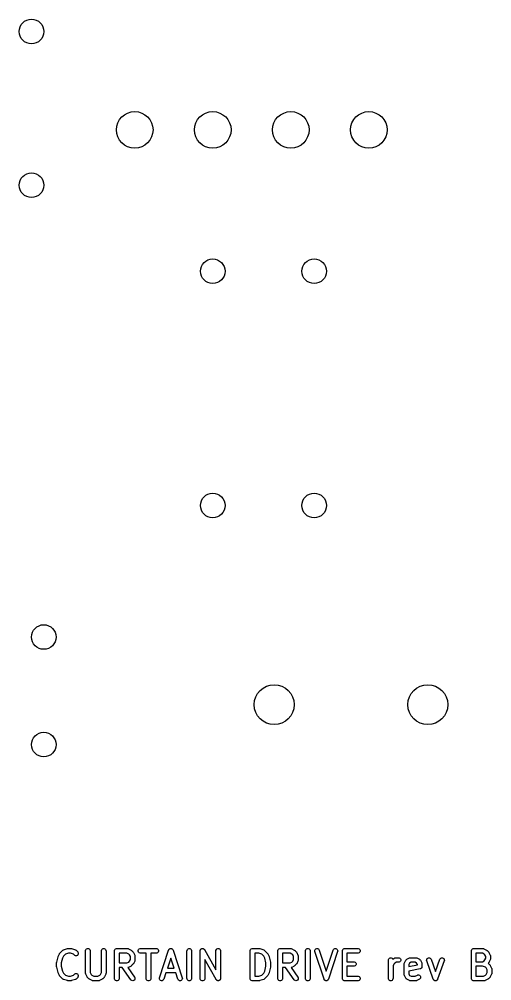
# Model space of a CAD drawing. Header units: millimetres. Extents: x 99.8 to 190.8, y -170.3 to -102.2.
# Drawn here: x 153.7 to 169.08, y -169.68 to -138.4 of the extents above; entities that cross this region are included whole.
import ezdxf

# ---------------------------------------------------------------- set-up
doc = ezdxf.new("R2010")
doc.units = ezdxf.units.MM
doc.layers.add('F.Silkscreen', color=254, linetype='CONTINUOUS', true_color=0xebdbb2)

msp = doc.modelspace()

# ---------------------------------------------------------------- linework, layer by layer
at = {"layer": 'F.Silkscreen', "linetype": 'CONTINUOUS'}
for p, q in [((154.920096, -169.076081), (154.962953, -168.904652)), ((154.962953, -168.904652), (154.963338, -168.903572)), ((154.963338, -168.903572), (154.963377, -168.903033)), ((154.963377, -168.903033), (154.965704, -168.896951)), ((154.965704, -168.896951), (154.9679, -168.890806)), ((154.9679, -168.890806), (154.968222, -168.89037)), ((154.968222, -168.89037), (154.968632, -168.889301)), ((154.968632, -168.889301), (155.011489, -168.803587)), ((155.011489, -168.803587), (155.015453, -168.797287)), ((155.015453, -168.797287), (155.016211, -168.79546)), ((155.016211, -168.79546), (155.017899, -168.793403)), ((155.017899, -168.793403), (155.019321, -168.791144)), ((155.019321, -168.791144), (155.020819, -168.789844)), ((155.020819, -168.789844), (155.025538, -168.784095)), ((155.025538, -168.784095), (155.111254, -168.69838)), ((155.140209, -168.881555), (155.106478, -168.949017)), ((155.111254, -168.69838), (155.122619, -168.689053)), ((155.122619, -168.689053), (155.125107, -168.688022)), ((155.125107, -168.688022), (155.127143, -168.686257)), ((155.127143, -168.686257), (155.140569, -168.680263)), ((155.204799, -168.816966), (155.140209, -168.881555)), ((155.140569, -168.680263), (155.26914, -168.637406)), ((155.305027, -168.783557), (155.204799, -168.816966)), ((155.26914, -168.637406), (155.276393, -168.635756)), ((155.276393, -168.635756), (155.278225, -168.634998)), ((155.278225, -168.634998), (155.280879, -168.634736)), ((155.280879, -168.634736), (155.283477, -168.634146)), ((155.283477, -168.634146), (155.285451, -168.634286)), ((155.285451, -168.634286), (155.292857, -168.633557)), ((155.292857, -168.633557), (155.378571, -168.633557)), ((155.366401, -168.783557), (155.305027, -168.783557)), ((155.466629, -168.816966), (155.366401, -168.783557)), ((155.378571, -168.633557), (155.385976, -168.634286)), ((155.385976, -168.634286), (155.387951, -168.634146)), ((155.387951, -168.634146), (155.390548, -168.634736)), ((155.390548, -168.634736), (155.393203, -168.634998)), ((155.393203, -168.634998), (155.395034, -168.635756)), ((155.395034, -168.635756), (155.402288, -168.637406)), ((155.402288, -168.637406), (155.53086, -168.680263)), ((155.496967, -168.847304), (155.466629, -168.816966)), ((155.508332, -168.856631), (155.496967, -168.847304)), ((155.535369, -168.86783), (155.508332, -168.856631)), ((155.53086, -168.680263), (155.544286, -168.686257)), ((155.564631, -168.86783), (155.535369, -168.86783)), ((155.544286, -168.686257), (155.546322, -168.688023)), ((155.546322, -168.688023), (155.548811, -168.689054)), ((155.548811, -168.689054), (155.560176, -168.698381)), ((155.560176, -168.698381), (155.603033, -168.741238)), ((155.591668, -168.856631), (155.564631, -168.86783)), ((155.61236, -168.835939), (155.591668, -168.856631)), ((155.603033, -168.741238), (155.61236, -168.752603)), ((155.61236, -168.752603), (155.623559, -168.77964)), ((155.623559, -168.808902), (155.61236, -168.835939)), ((155.623559, -168.77964), (155.623559, -168.808902)), ((155.860714, -168.708557), (155.862155, -168.693925)), ((155.860714, -169.437128), (155.860714, -168.708557)), ((155.862155, -168.693925), (155.873354, -168.666889)), ((155.873354, -168.666889), (155.894046, -168.646197)), ((155.894046, -168.646197), (155.921082, -168.634998)), ((155.921082, -168.634998), (155.950346, -168.634998)), ((155.950346, -168.634998), (155.977382, -168.646197)), ((155.977382, -168.646197), (155.998074, -168.666889)), ((155.998074, -168.666889), (156.009273, -168.693925)), ((156.009273, -168.693925), (156.010714, -168.708557)), ((156.010714, -168.708557), (156.010714, -169.419423)), ((156.375, -168.708557), (156.376441, -168.693925)), ((156.375, -169.419423), (156.375, -168.708557)), ((156.376441, -168.693925), (156.38764, -168.666889)), ((156.38764, -168.666889), (156.408332, -168.646197)), ((156.408332, -168.646197), (156.435368, -168.634998)), ((156.435368, -168.634998), (156.464632, -168.634998)), ((156.464632, -168.634998), (156.491668, -168.646197)), ((156.491668, -168.646197), (156.51236, -168.666889)), ((156.51236, -168.666889), (156.523559, -168.693925)), ((156.523559, -168.693925), (156.525, -168.708557)), ((156.525, -168.708557), (156.525, -169.437128)), ((156.803571, -168.708557), (156.805012, -168.693925)), ((156.803571, -169.608557), (156.803571, -168.708557)), ((156.805012, -168.693925), (156.816211, -168.666889)), ((156.816211, -168.666889), (156.836903, -168.646197)), ((156.836903, -168.646197), (156.863939, -168.634998)), ((156.863939, -168.634998), (156.878571, -168.633557)), ((156.878571, -168.633557), (157.221428, -168.633557)), ((157.203723, -168.783557), (156.953571, -168.783557)), ((156.953571, -168.783557), (156.953571, -169.104985)), ((157.262716, -168.813053), (157.203723, -168.783557)), ((157.221428, -168.633557), (157.23606, -168.634998)), ((157.23606, -168.634998), (157.238549, -168.636029)), ((157.238549, -168.636029), (157.241237, -168.63622)), ((157.241237, -168.63622), (157.254969, -168.641475)), ((157.254969, -168.641475), (157.340684, -168.684332)), ((157.288361, -168.838698), (157.262716, -168.813053)), ((157.317857, -168.89769), (157.288361, -168.838698)), ((157.317857, -168.990852), (157.317857, -168.89769)), ((157.340684, -168.684332), (157.346983, -168.688296)), ((157.346983, -168.688296), (157.348811, -168.689054)), ((157.348811, -168.689054), (157.350867, -168.690742)), ((157.350867, -168.690742), (157.353127, -168.692164)), ((157.353127, -168.692164), (157.354426, -168.693662)), ((157.354426, -168.693662), (157.360176, -168.698381)), ((157.360176, -168.698381), (157.403033, -168.741238)), ((157.403033, -168.741238), (157.407751, -168.746987)), ((157.407751, -168.746987), (157.40925, -168.748287)), ((157.40925, -168.748287), (157.410671, -168.750546)), ((157.410671, -168.750546), (157.41236, -168.752603)), ((157.41236, -168.752603), (157.413117, -168.75443)), ((157.413117, -168.75443), (157.417082, -168.76073)), ((157.417082, -168.76073), (157.459939, -168.846444)), ((157.459939, -168.846444), (157.465194, -168.860176)), ((157.465194, -168.860176), (157.465384, -168.862863)), ((157.465384, -168.862863), (157.466416, -168.865353)), ((157.466416, -168.865353), (157.467857, -168.879985)), ((157.467857, -168.879985), (157.467857, -169.008557)), ((157.576441, -168.693925), (157.58764, -168.666889)), ((157.576441, -168.723189), (157.576441, -168.693925)), ((157.58764, -168.750225), (157.576441, -168.723189)), ((157.58764, -168.666889), (157.608332, -168.646197)), ((157.608332, -168.770917), (157.58764, -168.750225)), ((157.608332, -168.646197), (157.635368, -168.634998)), ((157.635368, -168.782116), (157.608332, -168.770917)), ((157.635368, -168.634998), (157.65, -168.633557)), ((157.65, -168.783557), (157.635368, -168.782116)), ((157.65, -168.633557), (158.164286, -168.633557)), ((157.832143, -168.783557), (157.65, -168.783557)), ((157.832143, -169.608557), (157.832143, -168.783557)), ((158.164286, -168.783557), (157.982143, -168.783557)), ((157.982143, -168.783557), (157.982143, -169.608557)), ((158.164286, -168.633557), (158.178918, -168.634998)), ((158.178918, -168.782116), (158.164286, -168.783557)), ((158.178918, -168.634998), (158.205954, -168.646197)), ((158.205954, -168.770917), (158.178918, -168.782116)), ((158.205954, -168.646197), (158.226646, -168.666889)), ((158.226646, -168.750225), (158.205954, -168.770917)), ((158.226646, -168.666889), (158.237845, -168.693925)), ((158.237845, -168.723189), (158.226646, -168.750225)), ((158.237845, -168.693925), (158.237845, -168.723189)), ((158.264563, -169.58484), (158.564563, -168.68484)), ((158.564563, -168.68484), (158.570557, -168.671415)), ((158.570557, -168.671415), (158.574067, -168.667367)), ((158.574067, -168.667367), (158.576464, -168.662574)), ((158.576464, -168.662574), (158.583572, -168.656408)), ((158.583572, -168.656408), (158.589731, -168.649308)), ((158.589731, -168.649308), (158.59452, -168.646913)), ((158.59452, -168.646913), (158.598571, -168.6434)), ((158.598571, -168.6434), (158.607496, -168.640425)), ((158.607496, -168.640425), (158.615904, -168.636221)), ((158.615904, -168.636221), (158.621248, -168.635841)), ((158.621248, -168.635841), (158.626334, -168.634146)), ((158.626334, -168.634146), (158.635714, -168.634812)), ((158.635714, -168.634812), (158.645094, -168.634146)), ((158.645094, -168.634146), (158.650179, -168.635841)), ((158.650179, -168.635841), (158.655524, -168.636221)), ((158.655524, -168.636221), (158.663934, -168.640426)), ((158.663934, -168.640426), (158.672856, -168.6434)), ((158.672856, -168.6434), (158.676903, -168.64691)), ((158.676903, -168.64691), (158.681697, -168.649307)), ((158.681697, -168.649307), (158.68786, -168.656412)), ((158.68786, -168.656412), (158.694964, -168.662574)), ((158.694964, -168.662574), (158.697359, -168.667365)), ((158.697359, -168.667365), (158.700871, -168.671414)), ((158.700871, -168.671414), (158.706865, -168.68484)), ((158.706865, -168.68484), (159.006865, -169.58484)), ((159.160714, -168.708557), (159.162155, -168.693925)), ((159.160714, -169.608557), (159.160714, -168.708557)), ((159.162155, -168.693925), (159.173354, -168.666889)), ((159.173354, -168.666889), (159.194046, -168.646197)), ((159.194046, -168.646197), (159.221082, -168.634998)), ((159.221082, -168.634998), (159.250346, -168.634998)), ((159.250346, -168.634998), (159.277382, -168.646197)), ((159.277382, -168.646197), (159.298074, -168.666889)), ((159.298074, -168.666889), (159.309273, -168.693925)), ((159.309273, -168.693925), (159.310714, -168.708557)), ((159.310714, -168.708557), (159.310714, -169.608557)), ((159.589285, -168.708557), (159.589655, -168.704793)), ((159.589285, -169.608557), (159.589285, -168.708557)), ((159.589468, -168.703318), (159.589989, -168.701407)), ((159.589655, -168.704793), (159.589468, -168.703318)), ((159.589989, -168.701407), (159.590726, -168.693925)), ((159.590726, -168.693925), (159.594543, -168.684709)), ((159.594543, -168.684709), (159.597168, -168.675086)), ((159.597168, -168.675086), (159.600095, -168.671305)), ((159.600095, -168.671305), (159.601925, -168.666889)), ((159.601925, -168.666889), (159.608975, -168.659838)), ((159.608975, -168.659838), (159.615085, -168.651949)), ((159.615085, -168.651949), (159.619238, -168.649575)), ((159.619238, -168.649575), (159.622617, -168.646197)), ((159.622617, -168.646197), (159.631829, -168.64238)), ((159.631829, -168.64238), (159.640494, -168.63743)), ((159.640494, -168.63743), (159.645237, -168.636827)), ((159.645237, -168.636827), (159.649653, -168.634998)), ((159.649653, -168.634998), (159.659627, -168.634998)), ((159.659627, -168.634998), (159.669524, -168.63374)), ((159.669524, -168.63374), (159.674136, -168.634998)), ((159.674136, -168.634998), (159.678917, -168.634998)), ((159.678917, -168.634998), (159.688132, -168.638815)), ((159.688132, -168.638815), (159.697756, -168.64144)), ((159.697756, -168.64144), (159.701536, -168.644367)), ((159.701536, -168.644367), (159.705953, -168.646197)), ((159.705953, -168.646197), (159.713003, -168.653247)), ((159.713003, -168.653247), (159.720893, -168.659357)), ((159.720893, -168.659357), (159.725245, -168.665489)), ((159.725245, -168.665489), (159.726645, -168.666889)), ((159.726645, -168.666889), (159.727214, -168.668263)), ((159.727214, -168.668263), (159.729403, -168.671347)), ((159.729403, -168.671347), (160.103571, -169.326139)), ((160.103571, -168.708557), (160.105012, -168.693925)), ((160.103571, -169.326139), (160.103571, -168.708557)), ((160.105012, -168.693925), (160.116211, -168.666889)), ((160.116211, -168.666889), (160.136903, -168.646197)), ((160.136903, -168.646197), (160.163939, -168.634998)), ((160.163939, -168.634998), (160.193203, -168.634998)), ((160.193203, -168.634998), (160.220239, -168.646197)), ((160.220239, -168.646197), (160.240931, -168.666889)), ((160.240931, -168.666889), (160.25213, -168.693925)), ((160.25213, -168.693925), (160.253571, -168.708557)), ((160.253571, -168.708557), (160.253571, -169.608557)), ((161.217856, -168.708557), (161.219297, -168.693925)), ((161.217856, -169.608557), (161.217856, -168.708557)), ((161.219297, -168.693925), (161.230496, -168.666889)), ((161.230496, -168.666889), (161.251188, -168.646197)), ((161.251188, -168.646197), (161.278224, -168.634998)), ((161.278224, -168.634998), (161.292856, -168.633557)), ((161.292856, -168.633557), (161.507142, -168.633557)), ((161.494972, -168.783557), (161.367856, -168.783557)), ((161.367856, -168.783557), (161.367856, -169.533557)), ((161.595199, -168.816966), (161.494972, -168.783557)), ((161.507142, -168.633557), (161.514547, -168.634286)), ((161.514547, -168.634286), (161.516522, -168.634146)), ((161.516522, -168.634146), (161.519119, -168.634736)), ((161.519119, -168.634736), (161.521774, -168.634998)), ((161.521774, -168.634998), (161.523605, -168.635756)), ((161.523605, -168.635756), (161.530859, -168.637406)), ((161.530859, -168.637406), (161.65943, -168.680263)), ((161.659789, -168.881555), (161.595199, -168.816966)), ((161.65943, -168.680263), (161.672856, -168.686257)), ((161.69352, -168.949017), (161.659789, -168.881555)), ((161.672856, -168.686257), (161.674891, -168.688022)), ((161.674891, -168.688022), (161.67738, -168.689053)), ((161.67738, -168.689053), (161.688746, -168.698381)), ((161.688746, -168.698381), (161.774461, -168.784095)), ((161.774461, -168.784095), (161.779179, -168.789844)), ((161.779179, -168.789844), (161.780678, -168.791144)), ((161.780678, -168.791144), (161.782099, -168.793403)), ((161.782099, -168.793403), (161.783788, -168.79546)), ((161.783788, -168.79546), (161.784545, -168.797287)), ((161.784545, -168.797287), (161.78851, -168.803587)), ((161.78851, -168.803587), (161.831367, -168.889301)), ((161.831367, -168.889301), (161.831776, -168.89037)), ((161.831776, -168.89037), (161.832099, -168.890806)), ((161.832099, -168.890806), (161.834294, -168.896951)), ((161.834294, -168.896951), (161.836622, -168.903033)), ((161.836622, -168.903033), (161.83666, -168.903572)), ((161.83666, -168.903572), (161.837046, -168.904652)), ((161.837046, -168.904652), (161.879903, -169.076081)), ((162.117856, -168.708557), (162.119297, -168.693925)), ((162.117856, -169.608557), (162.117856, -168.708557)), ((162.119297, -168.693925), (162.130496, -168.666889)), ((162.130496, -168.666889), (162.151188, -168.646197)), ((162.151188, -168.646197), (162.178224, -168.634998)), ((162.178224, -168.634998), (162.192856, -168.633557)), ((162.192856, -168.633557), (162.535713, -168.633557)), ((162.518008, -168.783557), (162.267856, -168.783557)), ((162.267856, -168.783557), (162.267856, -169.104985)), ((162.577001, -168.813053), (162.518008, -168.783557)), ((162.535713, -168.633557), (162.550345, -168.634998)), ((162.550345, -168.634998), (162.552834, -168.636029)), ((162.552834, -168.636029), (162.555522, -168.63622)), ((162.555522, -168.63622), (162.569254, -168.641475)), ((162.569254, -168.641475), (162.654969, -168.684332)), ((162.602646, -168.838698), (162.577001, -168.813053)), ((162.632142, -168.89769), (162.602646, -168.838698)), ((162.632142, -168.990852), (162.632142, -168.89769)), ((162.654969, -168.684332), (162.661268, -168.688296)), ((162.661268, -168.688296), (162.663096, -168.689054)), ((162.663096, -168.689054), (162.665152, -168.690742)), ((162.665152, -168.690742), (162.667412, -168.692164)), ((162.667412, -168.692164), (162.668711, -168.693662)), ((162.668711, -168.693662), (162.674461, -168.698381)), ((162.674461, -168.698381), (162.717318, -168.741238)), ((162.717318, -168.741238), (162.722036, -168.746987)), ((162.722036, -168.746987), (162.723535, -168.748287)), ((162.723535, -168.748287), (162.724956, -168.750546)), ((162.724956, -168.750546), (162.726645, -168.752603)), ((162.726645, -168.752603), (162.727402, -168.75443)), ((162.727402, -168.75443), (162.731367, -168.76073)), ((162.731367, -168.76073), (162.774224, -168.846444)), ((162.774224, -168.846444), (162.779479, -168.860176)), ((162.779479, -168.860176), (162.779669, -168.862863)), ((162.779669, -168.862863), (162.780701, -168.865353)), ((162.780701, -168.865353), (162.782142, -168.879985)), ((162.782142, -168.879985), (162.782142, -169.008557)), ((163.017856, -168.708557), (163.019297, -168.693925)), ((163.017856, -169.608557), (163.017856, -168.708557)), ((163.019297, -168.693925), (163.030496, -168.666889)), ((163.030496, -168.666889), (163.051188, -168.646197)), ((163.051188, -168.646197), (163.078224, -168.634998)), ((163.078224, -168.634998), (163.107488, -168.634998)), ((163.107488, -168.634998), (163.134524, -168.646197)), ((163.134524, -168.646197), (163.155216, -168.666889)), ((163.155216, -168.666889), (163.166415, -168.693925)), ((163.166415, -168.693925), (163.167856, -168.708557)), ((163.167856, -168.708557), (163.167856, -169.608557)), ((163.318445, -168.717937), (163.32052, -168.688747)), ((163.321705, -168.732274), (163.318445, -168.717937)), ((163.32052, -168.688747), (163.333606, -168.662574)), ((163.621705, -169.632274), (163.321705, -168.732274)), ((163.333606, -168.662574), (163.355713, -168.6434)), ((163.355713, -168.6434), (163.383476, -168.634146)), ((163.383476, -168.634146), (163.412666, -168.636221)), ((163.412666, -168.636221), (163.438839, -168.649307)), ((163.438839, -168.649307), (163.458013, -168.671414)), ((163.458013, -168.671414), (163.464007, -168.68484)), ((163.464007, -168.68484), (163.692856, -169.371387)), ((163.692856, -169.371387), (163.921705, -168.68484)), ((164.064007, -168.732274), (163.764007, -169.632274)), ((163.921705, -168.68484), (163.927699, -168.671415)), ((163.927699, -168.671415), (163.946873, -168.649308)), ((163.946873, -168.649308), (163.973046, -168.636221)), ((163.973046, -168.636221), (164.002236, -168.634146)), ((164.002236, -168.634146), (164.029998, -168.6434)), ((164.029998, -168.6434), (164.052106, -168.662574)), ((164.052106, -168.662574), (164.065192, -168.688748)), ((164.067267, -168.717938), (164.064007, -168.732274)), ((164.065192, -168.688748), (164.067267, -168.717938)), ((164.217856, -168.708557), (164.219297, -168.693925)), ((164.217856, -169.608557), (164.217856, -168.708557)), ((164.219297, -168.693925), (164.230496, -168.666889)), ((164.230496, -168.666889), (164.251188, -168.646197)), ((164.251188, -168.646197), (164.278224, -168.634998)), ((164.278224, -168.634998), (164.292856, -168.633557)), ((164.292856, -168.633557), (164.721428, -168.633557)), ((164.721428, -168.783557), (164.367856, -168.783557)), ((164.367856, -168.783557), (164.367856, -169.062128)), ((164.721428, -168.633557), (164.73606, -168.634998)), ((164.73606, -168.782116), (164.721428, -168.783557)), ((164.73606, -168.634998), (164.763096, -168.646197)), ((164.763096, -168.770917), (164.73606, -168.782116)), ((164.763096, -168.646197), (164.783788, -168.666889)), ((164.783788, -168.750225), (164.763096, -168.770917)), ((164.783788, -168.666889), (164.794987, -168.693925)), ((164.794987, -168.723189), (164.783788, -168.750225)), ((164.794987, -168.693925), (164.794987, -168.723189)), ((168.417856, -168.708557), (168.419297, -168.693925)), ((168.417856, -169.608557), (168.417856, -168.708557)), ((168.419297, -168.693925), (168.430496, -168.666889)), ((168.430496, -168.666889), (168.451188, -168.646197)), ((168.451188, -168.646197), (168.478224, -168.634998)), ((168.478224, -168.634998), (168.492856, -168.633557)), ((168.492856, -168.633557), (168.792856, -168.633557)), ((168.775151, -168.783557), (168.567856, -168.783557)), ((168.567856, -168.783557), (168.567856, -169.062128)), ((168.834144, -168.813053), (168.775151, -168.783557)), ((168.792856, -168.633557), (168.807488, -168.634998)), ((168.807488, -168.634998), (168.809977, -168.636029)), ((168.809977, -168.636029), (168.812665, -168.63622)), ((168.812665, -168.63622), (168.826397, -168.641475)), ((168.826397, -168.641475), (168.912112, -168.684332)), ((168.859789, -168.838698), (168.834144, -168.813053)), ((168.889285, -168.89769), (168.859789, -168.838698)), ((168.889285, -168.947995), (168.889285, -168.89769)), ((168.912112, -168.684332), (168.918411, -168.688296)), ((168.918411, -168.688296), (168.920239, -168.689054)), ((168.920239, -168.689054), (168.922295, -168.690742)), ((168.922295, -168.690742), (168.924555, -168.692164)), ((168.924555, -168.692164), (168.925854, -168.693662)), ((168.925854, -168.693662), (168.931604, -168.698381)), ((168.931604, -168.698381), (168.974461, -168.741238)), ((168.974461, -168.741238), (168.979179, -168.746987)), ((168.979179, -168.746987), (168.980678, -168.748287)), ((168.980678, -168.748287), (168.982099, -168.750546)), ((168.982099, -168.750546), (168.983788, -168.752603)), ((168.983788, -168.752603), (168.984545, -168.75443)), ((168.984545, -168.75443), (168.98851, -168.76073)), ((168.98851, -168.76073), (169.031367, -168.846444)), ((169.031367, -168.846444), (169.036622, -168.860176)), ((169.036622, -168.860176), (169.036812, -168.862863)), ((169.036812, -168.862863), (169.037844, -168.865353)), ((169.037844, -168.865353), (169.039285, -168.879985)), ((169.039285, -168.879985), (169.039285, -168.9657)), ((154.917857, -169.094271), (154.918108, -169.091717)), ((154.917857, -169.222842), (154.917857, -169.094271)), ((154.918108, -169.225395), (154.917857, -169.222842)), ((154.917946, -169.090626), (154.918754, -169.085153)), ((154.918108, -169.091717), (154.917946, -169.090626)), ((154.917946, -169.226487), (154.918108, -169.225395)), ((154.918754, -169.231959), (154.917946, -169.226487)), ((154.918754, -169.085153), (154.919298, -169.079639)), ((154.919298, -169.237474), (154.918754, -169.231959)), ((154.919298, -169.079639), (154.919721, -169.078617)), ((154.919721, -169.238495), (154.919298, -169.237474)), ((154.919721, -169.078617), (154.920096, -169.076081)), ((154.920096, -169.241032), (154.919721, -169.238495)), ((154.962953, -169.412461), (154.920096, -169.241032)), ((155.106478, -168.949017), (155.067857, -169.103504)), ((155.067857, -169.103504), (155.067857, -169.213608)), ((155.067857, -169.213608), (155.106478, -169.368095)), ((156.953571, -169.104985), (157.203723, -169.104985)), ((157.203723, -169.104985), (157.262716, -169.075488)), ((157.340684, -169.20421), (157.254969, -169.247067)), ((157.262716, -169.075488), (157.288361, -169.049844)), ((157.288361, -169.049844), (157.317857, -168.990852)), ((157.346983, -169.200245), (157.340684, -169.20421)), ((157.348811, -169.199488), (157.346983, -169.200245)), ((157.350867, -169.197799), (157.348811, -169.199488)), ((157.353127, -169.196378), (157.350867, -169.197799)), ((157.354426, -169.194879), (157.353127, -169.196378)), ((157.360176, -169.190161), (157.354426, -169.194879)), ((157.403033, -169.147304), (157.360176, -169.190161)), ((157.407751, -169.141554), (157.403033, -169.147304)), ((157.40925, -169.140255), (157.407751, -169.141554)), ((157.410671, -169.137995), (157.40925, -169.140255)), ((157.41236, -169.135939), (157.410671, -169.137995)), ((157.413117, -169.134111), (157.41236, -169.135939)), ((157.417082, -169.127812), (157.413117, -169.134111)), ((157.459939, -169.042098), (157.417082, -169.127812)), ((157.465194, -169.028366), (157.459939, -169.042098)), ((157.465384, -169.025678), (157.465194, -169.028366)), ((157.466416, -169.023189), (157.465384, -169.025678)), ((157.467857, -169.008557), (157.466416, -169.023189)), ((158.635714, -168.945727), (158.525485, -169.276414)), ((158.745943, -169.276414), (158.635714, -168.945727)), ((160.113453, -169.645767), (159.739285, -168.990973)), ((159.739285, -168.990973), (159.739285, -169.608557)), ((161.732142, -169.103504), (161.69352, -168.949017)), ((161.69352, -169.368095), (161.732142, -169.213608)), ((161.732142, -169.213608), (161.732142, -169.103504)), ((161.879903, -169.241032), (161.837046, -169.412461)), ((161.879903, -169.076081), (161.880278, -169.078618)), ((161.880278, -169.238494), (161.879903, -169.241032)), ((161.880278, -169.078618), (161.880701, -169.079639)), ((161.880701, -169.237474), (161.880278, -169.238494)), ((161.880701, -169.079639), (161.881242, -169.085141)), ((161.881242, -169.231971), (161.880701, -169.237474)), ((161.881242, -169.085141), (161.882054, -169.090626)), ((161.882054, -169.226487), (161.881242, -169.231971)), ((161.882054, -169.090626), (161.88189, -169.091721)), ((161.88189, -169.091721), (161.882142, -169.094271)), ((161.882142, -169.222842), (161.88189, -169.225391)), ((161.88189, -169.225391), (161.882054, -169.226487)), ((161.882142, -169.094271), (161.882142, -169.222842)), ((162.267856, -169.104985), (162.518008, -169.104985)), ((162.518008, -169.104985), (162.577001, -169.075488)), ((162.654969, -169.20421), (162.569254, -169.247067)), ((162.577001, -169.075488), (162.602646, -169.049844)), ((162.602646, -169.049844), (162.632142, -168.990852)), ((162.661268, -169.200245), (162.654969, -169.20421)), ((162.663096, -169.199488), (162.661268, -169.200245)), ((162.665152, -169.197799), (162.663096, -169.199488)), ((162.667412, -169.196378), (162.665152, -169.197799)), ((162.668711, -169.194879), (162.667412, -169.196378)), ((162.674461, -169.190161), (162.668711, -169.194879)), ((162.717318, -169.147304), (162.674461, -169.190161)), ((162.722036, -169.141554), (162.717318, -169.147304)), ((162.723535, -169.140255), (162.722036, -169.141554)), ((162.724956, -169.137995), (162.723535, -169.140255)), ((162.726645, -169.135939), (162.724956, -169.137995)), ((162.727402, -169.134111), (162.726645, -169.135939)), ((162.731367, -169.127812), (162.727402, -169.134111)), ((162.774224, -169.042098), (162.731367, -169.127812)), ((162.779479, -169.028366), (162.774224, -169.042098)), ((162.779669, -169.025678), (162.779479, -169.028366)), ((162.780701, -169.023189), (162.779669, -169.025678)), ((162.782142, -169.008557), (162.780701, -169.023189)), ((164.367856, -169.062128), (164.592856, -169.062128)), ((164.592856, -169.212128), (164.367856, -169.212128)), ((164.367856, -169.212128), (164.367856, -169.533557)), ((164.592856, -169.062128), (164.607488, -169.063569)), ((164.607488, -169.210687), (164.592856, -169.212128)), ((164.607488, -169.063569), (164.634524, -169.074768)), ((164.634524, -169.199488), (164.607488, -169.210687)), ((164.634524, -169.074768), (164.655216, -169.09546)), ((164.655216, -169.178796), (164.634524, -169.199488)), ((164.655216, -169.09546), (164.666415, -169.122496)), ((164.666415, -169.15176), (164.655216, -169.178796)), ((164.666415, -169.122496), (164.666415, -169.15176)), ((165.717856, -169.008557), (165.719297, -168.993925)), ((165.717856, -169.608557), (165.717856, -169.008557)), ((165.719297, -168.993925), (165.730496, -168.966889)), ((165.730496, -168.966889), (165.751188, -168.946197)), ((165.751188, -168.946197), (165.778224, -168.934998)), ((165.778224, -168.934998), (165.807488, -168.934998)), ((165.807488, -168.934998), (165.834524, -168.946197)), ((165.834524, -168.946197), (165.855216, -168.966889)), ((165.855216, -168.966889), (165.859453, -168.97712)), ((165.859453, -168.97712), (165.930744, -168.941475)), ((165.897351, -169.138698), (165.867856, -169.19769)), ((165.867856, -169.19769), (165.867856, -169.608557)), ((165.922997, -169.113053), (165.897351, -169.138698)), ((165.98199, -169.083557), (165.922997, -169.113053)), ((165.930744, -168.941475), (165.944476, -168.93622)), ((165.944476, -168.93622), (165.947163, -168.936029)), ((165.947163, -168.936029), (165.949653, -168.934998)), ((165.949653, -168.934998), (165.964285, -168.933557)), ((165.964285, -168.933557), (166.049999, -168.933557)), ((166.049999, -169.083557), (165.98199, -169.083557)), ((166.049999, -168.933557), (166.064631, -168.934998)), ((166.064631, -169.082116), (166.049999, -169.083557)), ((166.064631, -168.934998), (166.091667, -168.946197)), ((166.091667, -169.070917), (166.064631, -169.082116)), ((166.091667, -168.946197), (166.112359, -168.966889)), ((166.112359, -169.050225), (166.091667, -169.070917)), ((166.112359, -168.966889), (166.123558, -168.993925)), ((166.123558, -169.023189), (166.112359, -169.050225)), ((166.123558, -168.993925), (166.123558, -169.023189)), ((166.232142, -169.137128), (166.233583, -169.122496)), ((166.232142, -169.479985), (166.232142, -169.137128)), ((166.233583, -169.122496), (166.234614, -169.120006)), ((166.234614, -169.120006), (166.234805, -169.117319)), ((166.234805, -169.117319), (166.24006, -169.103587)), ((166.24006, -169.103587), (166.282917, -169.017873)), ((166.282917, -169.017873), (166.284457, -169.015425)), ((166.284457, -169.015425), (166.284842, -169.014272)), ((166.284842, -169.014272), (166.286087, -169.012835)), ((166.286087, -169.012835), (166.290749, -169.00543)), ((166.290749, -169.00543), (166.297853, -168.999268)), ((166.297853, -168.999268), (166.304015, -168.992164)), ((166.304015, -168.992164), (166.31142, -168.987502)), ((166.31142, -168.987502), (166.312857, -168.986257)), ((166.312857, -168.986257), (166.31401, -168.985872)), ((166.31401, -168.985872), (166.316458, -168.984332)), ((166.316458, -168.984332), (166.402173, -168.941475)), ((166.4059, -169.107315), (166.382142, -169.154833)), ((166.382142, -169.154833), (166.382142, -169.217071)), ((166.382142, -169.217071), (166.660714, -169.161356)), ((166.402173, -168.941475), (166.415905, -168.93622)), ((166.453419, -169.083557), (166.4059, -169.107315)), ((166.415905, -168.93622), (166.418592, -168.936029)), ((166.418592, -168.936029), (166.421082, -168.934998)), ((166.421082, -168.934998), (166.435714, -168.933557)), ((166.435714, -168.933557), (166.607142, -168.933557)), ((166.589437, -169.083557), (166.453419, -169.083557)), ((166.636954, -169.107315), (166.589437, -169.083557)), ((166.607142, -168.933557), (166.621774, -168.934998)), ((166.621774, -168.934998), (166.624263, -168.936029)), ((166.624263, -168.936029), (166.626951, -168.93622)), ((166.626951, -168.93622), (166.640683, -168.941475)), ((166.660714, -169.154834), (166.636954, -169.107315)), ((166.640683, -168.941475), (166.726397, -168.984332)), ((166.660714, -169.161356), (166.660714, -169.154834)), ((166.726397, -168.984332), (166.728842, -168.985871)), ((166.728842, -168.985871), (166.729997, -168.986256)), ((166.729997, -168.986256), (166.731434, -168.987502)), ((166.731434, -168.987502), (166.73884, -168.992164)), ((166.73884, -168.992164), (166.745003, -168.99927)), ((166.745003, -168.99927), (166.752105, -169.00543)), ((166.752105, -169.00543), (166.756767, -169.012835)), ((166.756767, -169.012835), (166.758013, -169.014272)), ((166.758013, -169.014272), (166.758397, -169.015424)), ((166.758397, -169.015424), (166.759938, -169.017872)), ((166.759938, -169.017872), (166.802796, -169.103587)), ((166.802796, -169.103587), (166.808051, -169.117318)), ((166.809273, -169.237474), (166.806461, -169.244261)), ((166.808051, -169.117318), (166.808242, -169.120007)), ((166.808242, -169.120007), (166.809273, -169.122496)), ((166.809273, -169.122496), (166.810714, -169.137128)), ((166.810714, -169.222842), (166.809273, -169.237474)), ((166.810714, -169.137128), (166.810714, -169.222759)), ((166.810714, -169.222759), (166.810715, -169.222764)), ((166.810715, -169.222764), (166.810714, -169.222769)), ((166.810714, -169.222769), (166.810714, -169.222842)), ((166.961519, -169.019518), (166.962973, -168.99029)), ((166.965083, -169.033782), (166.961519, -169.019518)), ((166.962973, -168.99029), (166.9755, -168.963844)), ((167.179369, -169.633782), (166.965083, -169.033782)), ((166.9755, -168.963844), (166.997194, -168.944205)), ((166.997194, -168.944205), (167.024753, -168.934362)), ((167.024753, -168.934362), (167.053981, -168.935816)), ((167.053981, -168.935816), (167.080427, -168.948343)), ((167.080427, -168.948343), (167.100066, -168.970037)), ((167.100066, -168.970037), (167.106345, -168.983332)), ((167.106345, -168.983332), (167.249999, -169.385564)), ((167.249999, -169.385564), (167.393654, -168.983332)), ((167.534916, -169.033782), (167.320631, -169.633782)), ((167.393654, -168.983332), (167.399933, -168.970037)), ((167.399933, -168.970037), (167.419572, -168.948343)), ((167.419572, -168.948343), (167.446018, -168.935816)), ((167.446018, -168.935816), (167.475246, -168.934362)), ((167.475246, -168.934362), (167.502805, -168.944205)), ((167.502805, -168.944205), (167.524499, -168.963844)), ((167.524499, -168.963844), (167.537026, -168.99029)), ((167.53848, -169.019518), (167.534916, -169.033782)), ((167.537026, -168.99029), (167.53848, -169.019518)), ((168.567856, -169.062128), (168.775151, -169.062128)), ((168.780686, -169.212128), (168.567856, -169.212128)), ((168.567856, -169.212128), (168.567856, -169.533557)), ((168.775151, -169.062128), (168.834144, -169.032631)), ((168.880914, -169.245537), (168.780686, -169.212128)), ((168.834144, -169.032631), (168.859789, -169.006987)), ((168.859789, -169.006987), (168.889285, -168.947995)), ((168.974461, -169.104447), (168.961814, -169.117093)), ((168.961814, -169.117093), (168.963096, -169.117625)), ((168.963096, -169.117625), (168.974461, -169.126952)), ((168.979179, -169.098697), (168.974461, -169.104447)), ((168.974461, -169.126952), (169.017318, -169.169809)), ((168.980678, -169.097398), (168.979179, -169.098697)), ((168.982099, -169.095138), (168.980678, -169.097398)), ((168.983788, -169.093082), (168.982099, -169.095138)), ((168.984545, -169.091254), (168.983788, -169.093082)), ((168.98851, -169.084955), (168.984545, -169.091254)), ((169.031367, -168.999241), (168.98851, -169.084955)), ((169.017318, -169.169809), (169.022036, -169.175558)), ((169.022036, -169.175558), (169.023535, -169.176858)), ((169.023535, -169.176858), (169.024956, -169.179117)), ((169.024956, -169.179117), (169.026645, -169.181174)), ((169.026645, -169.181174), (169.027402, -169.183001)), ((169.027402, -169.183001), (169.031367, -169.189301)), ((169.036622, -168.985509), (169.031367, -168.999241)), ((169.031367, -169.189301), (169.074224, -169.275016)), ((169.036812, -168.982821), (169.036622, -168.985509)), ((169.037844, -168.980332), (169.036812, -168.982821)), ((169.039285, -168.9657), (169.037844, -168.980332)), ((154.963338, -169.41354), (154.962953, -169.412461)), ((154.963377, -169.41408), (154.963338, -169.41354)), ((154.965704, -169.420161), (154.963377, -169.41408)), ((154.9679, -169.426307), (154.965704, -169.420161)), ((154.968222, -169.426742), (154.9679, -169.426307)), ((154.968632, -169.427812), (154.968222, -169.426742)), ((155.011489, -169.513526), (154.968632, -169.427812)), ((155.015453, -169.519825), (155.011489, -169.513526)), ((155.016211, -169.521653), (155.015453, -169.519825)), ((155.017899, -169.523709), (155.016211, -169.521653)), ((155.019321, -169.525969), (155.017899, -169.523709)), ((155.020819, -169.527268), (155.019321, -169.525969)), ((155.025538, -169.533018), (155.020819, -169.527268)), ((155.111253, -169.618733), (155.025538, -169.533018)), ((155.106478, -169.368095), (155.14021, -169.435558)), ((155.14021, -169.435558), (155.2048, -169.500148)), ((155.2048, -169.500148), (155.305027, -169.533557)), ((155.305027, -169.533557), (155.366401, -169.533557)), ((155.366401, -169.533557), (155.466628, -169.500148)), ((155.466628, -169.500148), (155.496967, -169.469809)), ((155.496967, -169.469809), (155.508332, -169.460482)), ((155.508332, -169.460482), (155.535368, -169.449283)), ((155.535368, -169.449283), (155.564631, -169.449283)), ((155.564631, -169.449283), (155.591667, -169.460481)), ((155.591667, -169.460481), (155.61236, -169.481173)), ((155.61236, -169.481173), (155.623559, -169.508209)), ((155.623559, -169.537472), (155.612361, -169.564509)), ((155.623559, -169.508209), (155.623559, -169.537472)), ((155.862155, -169.45176), (155.860714, -169.437128)), ((155.863186, -169.454249), (155.862155, -169.45176)), ((155.863377, -169.456937), (155.863186, -169.454249)), ((155.868632, -169.470669), (155.863377, -169.456937)), ((155.911489, -169.556383), (155.868632, -169.470669)), ((155.915453, -169.562682), (155.911489, -169.556383)), ((156.010714, -169.419423), (156.04021, -169.478415)), ((156.04021, -169.478415), (156.065856, -169.504061)), ((156.065856, -169.504061), (156.124848, -169.533557)), ((156.124848, -169.533557), (156.260866, -169.533557)), ((156.260866, -169.533557), (156.319858, -169.504061)), ((156.319858, -169.504061), (156.345503, -169.478415)), ((156.345503, -169.478415), (156.375, -169.419423)), ((156.474225, -169.556383), (156.470261, -169.562679)), ((156.517082, -169.470669), (156.474225, -169.556383)), ((156.522337, -169.456937), (156.517082, -169.470669)), ((156.522527, -169.454249), (156.522337, -169.456937)), ((156.523559, -169.45176), (156.522527, -169.454249)), ((156.525, -169.437128), (156.523559, -169.45176)), ((157.053808, -169.254985), (156.953571, -169.254985)), ((156.953571, -169.254985), (156.953571, -169.608557)), ((157.331415, -169.651567), (157.053808, -169.254985)), ((157.23606, -169.253544), (157.235907, -169.253558)), ((157.235907, -169.253558), (157.4543, -169.565548)), ((157.238549, -169.252512), (157.23606, -169.253544)), ((157.241237, -169.252322), (157.238549, -169.252512)), ((157.254969, -169.247067), (157.241237, -169.252322)), ((158.475485, -169.426414), (158.406865, -169.632274)), ((158.795943, -169.426414), (158.475485, -169.426414)), ((158.525485, -169.276414), (158.745943, -169.276414)), ((158.864563, -169.632274), (158.795943, -169.426414)), ((161.367856, -169.533557), (161.494972, -169.533557)), ((161.494972, -169.533557), (161.595199, -169.500148)), ((161.595199, -169.500148), (161.659789, -169.435558)), ((161.659789, -169.435558), (161.69352, -169.368095)), ((161.774461, -169.533018), (161.688746, -169.618733)), ((161.779179, -169.527268), (161.774461, -169.533018)), ((161.780678, -169.525969), (161.779179, -169.527268)), ((161.782099, -169.523709), (161.780678, -169.525969)), ((161.783788, -169.521653), (161.782099, -169.523709)), ((161.784545, -169.519825), (161.783788, -169.521653)), ((161.78851, -169.513526), (161.784545, -169.519825)), ((161.831367, -169.427812), (161.78851, -169.513526)), ((161.831776, -169.426742), (161.831367, -169.427812)), ((161.832099, -169.426307), (161.831776, -169.426742)), ((161.834294, -169.420161), (161.832099, -169.426307)), ((161.836622, -169.41408), (161.834294, -169.420161)), ((161.83666, -169.41354), (161.836622, -169.41408)), ((161.837046, -169.412461), (161.83666, -169.41354)), ((162.368093, -169.254985), (162.267856, -169.254985)), ((162.267856, -169.254985), (162.267856, -169.608557)), ((162.6457, -169.651567), (162.368093, -169.254985)), ((162.550345, -169.253544), (162.550192, -169.253558)), ((162.550192, -169.253558), (162.768585, -169.565548)), ((162.552834, -169.252512), (162.550345, -169.253544)), ((162.555522, -169.252322), (162.552834, -169.252512)), ((162.569254, -169.247067), (162.555522, -169.252322)), ((164.367856, -169.533557), (164.721428, -169.533557)), ((164.721428, -169.533557), (164.73606, -169.534998)), ((164.73606, -169.534998), (164.763096, -169.546197)), ((164.763096, -169.546197), (164.783788, -169.566889)), ((166.233583, -169.494617), (166.232142, -169.479985)), ((166.234614, -169.497106), (166.233583, -169.494617)), ((166.234805, -169.499794), (166.234614, -169.497106)), ((166.24006, -169.513526), (166.234805, -169.499794)), ((166.282917, -169.599241), (166.24006, -169.513526)), ((166.750343, -169.296401), (166.382142, -169.370042)), ((166.382142, -169.370042), (166.382142, -169.46228)), ((166.382142, -169.46228), (166.4059, -169.509798)), ((166.4059, -169.509798), (166.453419, -169.533557)), ((166.453419, -169.533557), (166.589437, -169.533557)), ((166.589437, -169.533557), (166.659315, -169.498618)), ((166.659315, -169.498618), (166.673047, -169.493363)), ((166.673047, -169.493363), (166.702237, -169.491289)), ((166.702237, -169.491289), (166.729998, -169.500543)), ((166.729998, -169.500543), (166.752105, -169.519716)), ((166.750346, -169.296401), (166.750343, -169.296401)), ((166.750348, -169.296399), (166.750346, -169.296401)), ((166.750423, -169.296385), (166.750348, -169.296399)), ((166.764489, -169.292103), (166.750423, -169.296385)), ((166.752105, -169.519716), (166.765193, -169.545891)), ((166.770595, -169.288012), (166.764489, -169.292103)), ((166.765193, -169.545891), (166.767267, -169.575081)), ((166.777382, -169.285202), (166.770595, -169.288012)), ((166.782632, -169.279951), (166.777382, -169.285202)), ((166.788803, -169.275819), (166.782632, -169.279951)), ((166.792879, -169.269705), (166.788803, -169.275819)), ((166.798074, -169.26451), (166.792879, -169.269705)), ((166.800915, -169.25765), (166.798074, -169.26451)), ((166.805035, -169.251471), (166.800915, -169.25765)), ((166.806461, -169.244261), (166.805035, -169.251471)), ((168.567856, -169.533557), (168.818008, -169.533557)), ((168.818008, -169.533557), (168.877, -169.504061)), ((168.877, -169.504061), (168.902645, -169.478415)), ((168.902645, -169.267268), (168.880914, -169.245537)), ((168.932142, -169.326261), (168.902645, -169.267268)), ((168.902645, -169.478415), (168.932142, -169.419423)), ((168.932142, -169.419423), (168.932142, -169.326261)), ((169.031367, -169.556383), (169.027403, -169.562679)), ((169.074224, -169.470669), (169.031367, -169.556383)), ((169.074224, -169.275016), (169.079479, -169.288748)), ((169.079479, -169.456937), (169.074224, -169.470669)), ((169.079479, -169.288748), (169.079669, -169.291435)), ((169.079669, -169.454249), (169.079479, -169.456937)), ((169.079669, -169.291435), (169.080701, -169.293925)), ((169.080701, -169.45176), (169.079669, -169.454249)), ((169.080701, -169.293925), (169.082142, -169.308557)), ((169.082142, -169.437128), (169.080701, -169.45176)), ((169.082142, -169.308557), (169.082142, -169.437128)), ((155.122618, -169.62806), (155.111253, -169.618733)), ((155.125106, -169.62909), (155.122618, -169.62806)), ((155.127143, -169.630857), (155.125106, -169.62909)), ((155.140569, -169.636851), (155.127143, -169.630857)), ((155.26914, -169.679708), (155.140569, -169.636851)), ((155.276393, -169.681357), (155.26914, -169.679708)), ((155.278225, -169.682116), (155.276393, -169.681357)), ((155.280879, -169.682377), (155.278225, -169.682116)), ((155.283477, -169.682968), (155.280879, -169.682377)), ((155.285451, -169.682827), (155.283477, -169.682968)), ((155.292857, -169.683557), (155.285451, -169.682827)), ((155.378571, -169.683557), (155.292857, -169.683557)), ((155.385976, -169.682827), (155.378571, -169.683557)), ((155.387951, -169.682968), (155.385976, -169.682827)), ((155.390548, -169.682377), (155.387951, -169.682968)), ((155.393203, -169.682116), (155.390548, -169.682377)), ((155.395034, -169.681357), (155.393203, -169.682116)), ((155.402288, -169.679708), (155.395034, -169.681357)), ((155.53086, -169.636851), (155.402288, -169.679708)), ((155.544286, -169.630857), (155.53086, -169.636851)), ((155.546322, -169.62909), (155.544286, -169.630857)), ((155.548811, -169.62806), (155.546322, -169.62909)), ((155.560177, -169.618732), (155.548811, -169.62806)), ((155.603034, -169.575874), (155.560177, -169.618732)), ((155.612361, -169.564509), (155.603034, -169.575874)), ((155.916211, -169.56451), (155.915453, -169.562682)), ((155.917899, -169.566566), (155.916211, -169.56451)), ((155.919321, -169.568826), (155.917899, -169.566566)), ((155.920819, -169.570125), (155.919321, -169.568826)), ((155.925538, -169.575875), (155.920819, -169.570125)), ((155.968396, -169.618733), (155.925538, -169.575875)), ((155.974145, -169.623451), (155.968396, -169.618733)), ((155.975445, -169.62495), (155.974145, -169.623451)), ((155.977704, -169.626371), (155.975445, -169.62495)), ((155.979761, -169.62806), (155.977704, -169.626371)), ((155.981588, -169.628817), (155.979761, -169.62806)), ((155.987888, -169.632782), (155.981588, -169.628817)), ((156.073602, -169.675639), (155.987888, -169.632782)), ((156.087334, -169.680894), (156.073602, -169.675639)), ((156.090021, -169.681084), (156.087334, -169.680894)), ((156.092511, -169.682116), (156.090021, -169.681084)), ((156.107143, -169.683557), (156.092511, -169.682116)), ((156.278571, -169.683557), (156.107143, -169.683557)), ((156.293203, -169.682116), (156.278571, -169.683557)), ((156.295692, -169.681084), (156.293203, -169.682116)), ((156.29838, -169.680894), (156.295692, -169.681084)), ((156.312112, -169.675639), (156.29838, -169.680894)), ((156.397827, -169.632782), (156.312112, -169.675639)), ((156.404126, -169.628817), (156.397827, -169.632782)), ((156.405954, -169.62806), (156.404126, -169.628817)), ((156.40801, -169.626372), (156.405954, -169.62806)), ((156.41027, -169.62495), (156.40801, -169.626372)), ((156.41157, -169.62345), (156.41027, -169.62495)), ((156.41732, -169.618732), (156.41157, -169.62345)), ((156.460177, -169.575874), (156.41732, -169.618732)), ((156.464894, -169.570125), (156.460177, -169.575874)), ((156.466393, -169.568826), (156.464894, -169.570125)), ((156.467814, -169.566567), (156.466393, -169.568826)), ((156.469504, -169.564509), (156.467814, -169.566567)), ((156.470261, -169.562679), (156.469504, -169.564509)), ((156.805012, -169.623189), (156.803571, -169.608557)), ((156.816211, -169.650225), (156.805012, -169.623189)), ((156.836903, -169.670917), (156.816211, -169.650225)), ((156.863939, -169.682116), (156.836903, -169.670917)), ((156.893203, -169.682116), (156.863939, -169.682116)), ((156.920239, -169.670917), (156.893203, -169.682116)), ((156.940931, -169.650225), (156.920239, -169.670917)), ((156.95213, -169.623189), (156.940931, -169.650225)), ((156.953571, -169.608557), (156.95213, -169.623189)), ((157.340986, -169.662728), (157.331415, -169.651567)), ((157.365665, -169.678454), (157.340986, -169.662728)), ((157.394483, -169.68354), (157.365665, -169.678454)), ((157.423054, -169.67721), (157.394483, -169.68354)), ((157.447028, -169.660428), (157.423054, -169.67721)), ((157.462754, -169.63575), (157.447028, -169.660428)), ((157.4543, -169.565548), (157.46151, -169.578361)), ((157.46151, -169.578361), (157.46784, -169.606932)), ((157.46784, -169.606932), (157.462754, -169.63575)), ((157.833584, -169.623189), (157.832143, -169.608557)), ((157.844783, -169.650225), (157.833584, -169.623189)), ((157.865475, -169.670917), (157.844783, -169.650225)), ((157.892511, -169.682116), (157.865475, -169.670917)), ((157.921775, -169.682116), (157.892511, -169.682116)), ((157.948811, -169.670917), (157.921775, -169.682116)), ((157.969503, -169.650225), (157.948811, -169.670917)), ((157.980702, -169.623189), (157.969503, -169.650225)), ((157.982143, -169.608557), (157.980702, -169.623189)), ((158.261303, -169.599177), (158.264563, -169.58484)), ((158.263378, -169.628367), (158.261303, -169.599177)), ((158.276464, -169.65454), (158.263378, -169.628367)), ((158.298571, -169.673714), (158.276464, -169.65454)), ((158.326334, -169.682968), (158.298571, -169.673714)), ((158.355524, -169.680893), (158.326334, -169.682968)), ((158.381697, -169.667807), (158.355524, -169.680893)), ((158.400871, -169.6457), (158.381697, -169.667807)), ((158.406865, -169.632274), (158.400871, -169.6457)), ((158.870557, -169.645699), (158.864563, -169.632274)), ((158.889731, -169.667806), (158.870557, -169.645699)), ((158.915904, -169.680893), (158.889731, -169.667806)), ((158.945094, -169.682968), (158.915904, -169.680893)), ((158.972856, -169.673714), (158.945094, -169.682968)), ((158.994964, -169.65454), (158.972856, -169.673714)), ((159.00805, -169.628366), (158.994964, -169.65454)), ((159.006865, -169.58484), (159.010125, -169.599176)), ((159.010125, -169.599176), (159.00805, -169.628366)), ((159.162155, -169.623189), (159.160714, -169.608557)), ((159.173354, -169.650225), (159.162155, -169.623189)), ((159.194046, -169.670917), (159.173354, -169.650225)), ((159.221082, -169.682116), (159.194046, -169.670917)), ((159.250346, -169.682116), (159.221082, -169.682116)), ((159.277382, -169.670917), (159.250346, -169.682116)), ((159.298074, -169.650225), (159.277382, -169.670917)), ((159.309273, -169.623189), (159.298074, -169.650225)), ((159.310714, -169.608557), (159.309273, -169.623189)), ((159.590726, -169.623189), (159.589285, -169.608557)), ((159.601925, -169.650225), (159.590726, -169.623189)), ((159.622617, -169.670917), (159.601925, -169.650225)), ((159.649653, -169.682116), (159.622617, -169.670917)), ((159.678917, -169.682116), (159.649653, -169.682116)), ((159.705953, -169.670917), (159.678917, -169.682116)), ((159.726645, -169.650225), (159.705953, -169.670917)), ((159.737844, -169.623189), (159.726645, -169.650225)), ((159.739285, -169.608557), (159.737844, -169.623189)), ((160.115641, -169.64885), (160.113453, -169.645767)), ((160.116211, -169.650225), (160.115641, -169.64885)), ((160.11761, -169.651624), (160.116211, -169.650225)), ((160.121963, -169.657757), (160.11761, -169.651624)), ((160.129852, -169.663866), (160.121963, -169.657757)), ((160.136903, -169.670917), (160.129852, -169.663866)), ((160.141319, -169.672746), (160.136903, -169.670917)), ((160.1451, -169.675674), (160.141319, -169.672746)), ((160.154723, -169.678298), (160.1451, -169.675674)), ((160.163939, -169.682116), (160.154723, -169.678298)), ((160.16872, -169.682116), (160.163939, -169.682116)), ((160.173332, -169.683374), (160.16872, -169.682116)), ((160.183226, -169.682116), (160.173332, -169.683374)), ((160.193203, -169.682116), (160.183226, -169.682116)), ((160.197621, -169.680285), (160.193203, -169.682116)), ((160.202362, -169.679683), (160.197621, -169.680285)), ((160.211019, -169.674735), (160.202362, -169.679683)), ((160.220239, -169.670917), (160.211019, -169.674735)), ((160.22362, -169.667535), (160.220239, -169.670917)), ((160.227771, -169.665164), (160.22362, -169.667535)), ((160.233877, -169.657278), (160.227771, -169.665164)), ((160.240931, -169.650225), (160.233877, -169.657278)), ((160.242761, -169.645806), (160.240931, -169.650225)), ((160.245688, -169.642027), (160.242761, -169.645806)), ((160.248312, -169.632405), (160.245688, -169.642027)), ((160.25213, -169.623189), (160.248312, -169.632405)), ((160.252866, -169.615706), (160.25213, -169.623189)), ((160.253388, -169.613796), (160.252866, -169.615706)), ((160.253571, -169.608557), (160.2532, -169.61232)), ((160.2532, -169.61232), (160.253388, -169.613796)), ((161.219297, -169.623189), (161.217856, -169.608557)), ((161.230496, -169.650225), (161.219297, -169.623189)), ((161.251188, -169.670917), (161.230496, -169.650225)), ((161.278224, -169.682116), (161.251188, -169.670917)), ((161.292856, -169.683557), (161.278224, -169.682116)), ((161.507142, -169.683557), (161.292856, -169.683557)), ((161.514547, -169.682827), (161.507142, -169.683557)), ((161.516522, -169.682968), (161.514547, -169.682827)), ((161.519119, -169.682377), (161.516522, -169.682968)), ((161.521774, -169.682116), (161.519119, -169.682377)), ((161.523605, -169.681357), (161.521774, -169.682116)), ((161.530859, -169.679708), (161.523605, -169.681357)), ((161.65943, -169.636851), (161.530859, -169.679708)), ((161.672856, -169.630857), (161.65943, -169.636851)), ((161.674892, -169.62909), (161.672856, -169.630857)), ((161.677381, -169.62806), (161.674892, -169.62909)), ((161.688746, -169.618733), (161.677381, -169.62806)), ((162.119297, -169.623189), (162.117856, -169.608557)), ((162.130496, -169.650225), (162.119297, -169.623189)), ((162.151188, -169.670917), (162.130496, -169.650225)), ((162.178224, -169.682116), (162.151188, -169.670917)), ((162.207488, -169.682116), (162.178224, -169.682116)), ((162.234524, -169.670917), (162.207488, -169.682116)), ((162.255216, -169.650225), (162.234524, -169.670917)), ((162.266415, -169.623189), (162.255216, -169.650225)), ((162.267856, -169.608557), (162.266415, -169.623189)), ((162.655271, -169.662728), (162.6457, -169.651567)), ((162.67995, -169.678454), (162.655271, -169.662728)), ((162.708768, -169.68354), (162.67995, -169.678454)), ((162.737339, -169.67721), (162.708768, -169.68354)), ((162.761313, -169.660428), (162.737339, -169.67721)), ((162.777039, -169.63575), (162.761313, -169.660428)), ((162.768585, -169.565548), (162.775795, -169.578361)), ((162.775795, -169.578361), (162.782125, -169.606932)), ((162.782125, -169.606932), (162.777039, -169.63575)), ((163.019297, -169.623189), (163.017856, -169.608557)), ((163.030496, -169.650225), (163.019297, -169.623189)), ((163.051188, -169.670917), (163.030496, -169.650225)), ((163.078224, -169.682116), (163.051188, -169.670917)), ((163.107488, -169.682116), (163.078224, -169.682116)), ((163.134524, -169.670917), (163.107488, -169.682116)), ((163.155216, -169.650225), (163.134524, -169.670917)), ((163.166415, -169.623189), (163.155216, -169.650225)), ((163.167856, -169.608557), (163.166415, -169.623189)), ((163.627699, -169.645699), (163.621705, -169.632274)), ((163.631209, -169.649746), (163.627699, -169.645699)), ((163.633606, -169.65454), (163.631209, -169.649746)), ((163.640714, -169.660705), (163.633606, -169.65454)), ((163.646873, -169.667806), (163.640714, -169.660705)), ((163.651662, -169.6702), (163.646873, -169.667806)), ((163.655713, -169.673714), (163.651662, -169.6702)), ((163.664638, -169.676688), (163.655713, -169.673714)), ((163.673046, -169.680893), (163.664638, -169.676688)), ((163.67839, -169.681272), (163.673046, -169.680893)), ((163.683476, -169.682968), (163.67839, -169.681272)), ((163.692856, -169.682301), (163.683476, -169.682968)), ((163.702236, -169.682968), (163.692856, -169.682301)), ((163.707321, -169.681272), (163.702236, -169.682968)), ((163.712666, -169.680893), (163.707321, -169.681272)), ((163.721076, -169.676687), (163.712666, -169.680893)), ((163.729998, -169.673714), (163.721076, -169.676687)), ((163.734045, -169.670203), (163.729998, -169.673714)), ((163.738839, -169.667807), (163.734045, -169.670203)), ((163.745002, -169.660701), (163.738839, -169.667807)), ((163.752106, -169.65454), (163.745002, -169.660701)), ((163.754501, -169.649748), (163.752106, -169.65454)), ((163.758013, -169.6457), (163.754501, -169.649748)), ((163.764007, -169.632274), (163.758013, -169.6457)), ((164.219297, -169.623189), (164.217856, -169.608557)), ((164.230496, -169.650225), (164.219297, -169.623189)), ((164.251188, -169.670917), (164.230496, -169.650225)), ((164.278224, -169.682116), (164.251188, -169.670917)), ((164.292856, -169.683557), (164.278224, -169.682116)), ((164.721428, -169.683557), (164.292856, -169.683557)), ((164.73606, -169.682116), (164.721428, -169.683557)), ((164.763096, -169.670917), (164.73606, -169.682116)), ((164.783788, -169.650225), (164.763096, -169.670917)), ((164.783788, -169.566889), (164.794987, -169.593925)), ((164.794987, -169.623189), (164.783788, -169.650225)), ((164.794987, -169.593925), (164.794987, -169.623189)), ((165.719297, -169.623189), (165.717856, -169.608557)), ((165.730496, -169.650225), (165.719297, -169.623189)), ((165.751188, -169.670917), (165.730496, -169.650225)), ((165.778224, -169.682116), (165.751188, -169.670917)), ((165.807488, -169.682116), (165.778224, -169.682116)), ((165.834524, -169.670917), (165.807488, -169.682116)), ((165.855216, -169.650225), (165.834524, -169.670917)), ((165.866415, -169.623189), (165.855216, -169.650225)), ((165.867856, -169.608557), (165.866415, -169.623189)), ((166.284457, -169.601688), (166.282917, -169.599241)), ((166.284842, -169.602842), (166.284457, -169.601688)), ((166.286087, -169.604278), (166.284842, -169.602842)), ((166.290749, -169.611684), (166.286087, -169.604278)), ((166.297853, -169.617845), (166.290749, -169.611684)), ((166.304015, -169.62495), (166.297853, -169.617845)), ((166.31142, -169.629611), (166.304015, -169.62495)), ((166.312857, -169.630857), (166.31142, -169.629611)), ((166.31401, -169.631241), (166.312857, -169.630857)), ((166.316458, -169.632782), (166.31401, -169.631241)), ((166.402173, -169.675639), (166.316458, -169.632782)), ((166.415905, -169.680894), (166.402173, -169.675639)), ((166.418592, -169.681084), (166.415905, -169.680894)), ((166.421082, -169.682116), (166.418592, -169.681084)), ((166.435714, -169.683557), (166.421082, -169.682116)), ((166.607142, -169.683557), (166.435714, -169.683557)), ((166.621774, -169.682116), (166.607142, -169.683557)), ((166.624263, -169.681084), (166.621774, -169.682116)), ((166.626951, -169.680894), (166.624263, -169.681084)), ((166.640683, -169.675639), (166.626951, -169.680894)), ((166.726397, -169.632782), (166.640683, -169.675639)), ((166.73884, -169.62495), (166.726397, -169.632782)), ((166.758013, -169.602842), (166.73884, -169.62495)), ((166.767267, -169.575081), (166.758013, -169.602842)), ((167.185648, -169.647077), (167.179369, -169.633782)), ((167.188174, -169.649867), (167.185648, -169.647077)), ((167.189786, -169.65327), (167.188174, -169.649867)), ((167.197921, -169.660635), (167.189786, -169.65327)), ((167.205287, -169.668771), (167.197921, -169.660635)), ((167.208689, -169.670382), (167.205287, -169.668771)), ((167.21148, -169.672909), (167.208689, -169.670382)), ((167.221817, -169.6766), (167.21148, -169.672909)), ((167.231733, -169.681298), (167.221817, -169.6766)), ((167.235491, -169.681484), (167.231733, -169.681298)), ((167.239039, -169.682752), (167.235491, -169.681484)), ((167.25, -169.682206), (167.239039, -169.682752)), ((167.260961, -169.682752), (167.25, -169.682206)), ((167.264508, -169.681484), (167.260961, -169.682752)), ((167.268267, -169.681298), (167.264508, -169.681484)), ((167.278182, -169.6766), (167.268267, -169.681298)), ((167.28852, -169.672909), (167.278182, -169.6766)), ((167.29131, -169.670382), (167.28852, -169.672909)), ((167.294713, -169.668771), (167.29131, -169.670382)), ((167.302081, -169.660631), (167.294713, -169.668771)), ((167.310214, -169.653269), (167.302081, -169.660631)), ((167.311824, -169.649868), (167.310214, -169.653269)), ((167.314352, -169.647077), (167.311824, -169.649868)), ((167.320631, -169.633782), (167.314352, -169.647077)), ((168.419297, -169.623189), (168.417856, -169.608557)), ((168.430496, -169.650225), (168.419297, -169.623189)), ((168.451188, -169.670917), (168.430496, -169.650225)), ((168.478224, -169.682116), (168.451188, -169.670917)), ((168.492856, -169.683557), (168.478224, -169.682116)), ((168.835713, -169.683557), (168.492856, -169.683557)), ((168.850345, -169.682116), (168.835713, -169.683557)), ((168.852834, -169.681084), (168.850345, -169.682116)), ((168.855522, -169.680894), (168.852834, -169.681084)), ((168.869254, -169.675639), (168.855522, -169.680894)), ((168.954969, -169.632782), (168.869254, -169.675639)), ((168.961268, -169.628817), (168.954969, -169.632782)), ((168.963096, -169.62806), (168.961268, -169.628817)), ((168.965152, -169.626372), (168.963096, -169.62806)), ((168.967412, -169.62495), (168.965152, -169.626372)), ((168.968712, -169.62345), (168.967412, -169.62495)), ((168.974462, -169.618732), (168.968712, -169.62345)), ((169.017319, -169.575874), (168.974462, -169.618732)), ((169.022036, -169.570125), (169.017319, -169.575874)), ((169.023535, -169.568826), (169.022036, -169.570125)), ((169.024956, -169.566567), (169.023535, -169.568826)), ((169.026646, -169.564509), (169.024956, -169.566567)), ((169.027403, -169.562679), (169.026646, -169.564509))]:
    msp.add_line(p, q, dxfattribs=at)
at = {"layer": 'F.Silkscreen'}
for centre, radius in [((154.1, -138.8), 0.4), ((154.1, -138.8), 0.4), ((157.46, -142), 0.595), ((157.46, -142), 0.595), ((160, -142), 0.595), ((160, -142), 0.595), ((162.54, -142), 0.595), ((162.54, -142), 0.595), ((165.08, -142), 0.595), ((165.08, -142), 0.595), ((154.1, -143.8), 0.4), ((154.1, -143.8), 0.4), ((160, -146.6), 0.4), ((160, -146.6), 0.4), ((163.3, -146.6), 0.4), ((163.3, -146.6), 0.4), ((160, -154.22), 0.4), ((160, -154.22), 0.4), ((163.3, -154.22), 0.4), ((163.3, -154.22), 0.4), ((154.5, -158.5), 0.4), ((154.5, -158.5), 0.4), ((162, -160.7), 0.65), ((162, -160.7), 0.65), ((167, -160.7), 0.65), ((167, -160.7), 0.65), ((154.5, -162), 0.4), ((154.5, -162), 0.4)]:
    msp.add_circle(centre, radius, dxfattribs=at)

doc.saveas('drawing.dxf')
